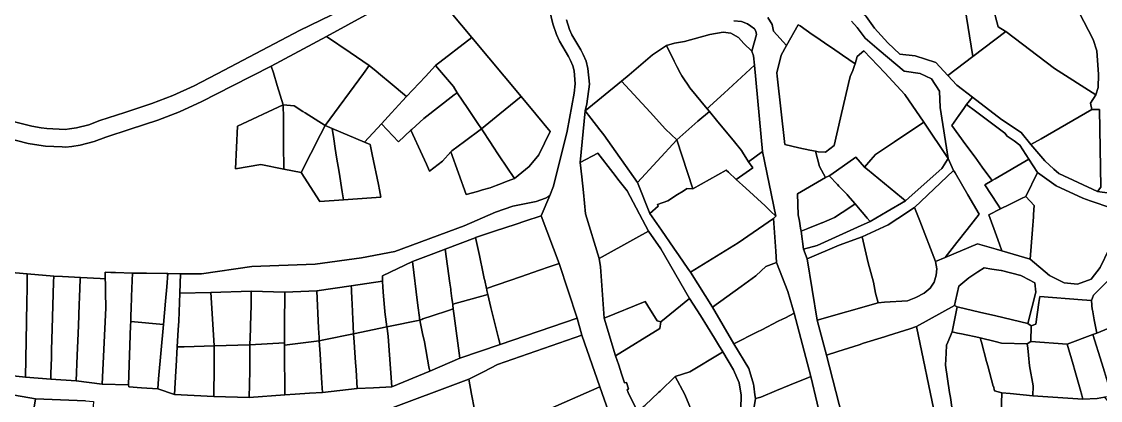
# Model space of a CAD drawing. Header units: inches. Extents: x 469561 to 471650, y 1000291 to 1003909.
# Drawn here: x 470271.3 to 470679.8, y 1002399.1 to 1002542.6 of the extents above; entities that cross this region are included whole.
import ezdxf

# ---------------------------------------------------------------- set-up
doc = ezdxf.new("R2010")
doc.units = ezdxf.units.IN
doc.header["$MEASUREMENT"] = 0
doc.layers.add('Gulele_10_08_New_Parcel', color=7, linetype='Continuous')

msp = doc.modelspace()

# ---------------------------------------------------------------- linework, layer by layer
at = {"layer": 'Gulele_10_08_New_Parcel'}
for points in [[(470690.5517, 1002476.603), (470678.7366, 1002478.284), (470679.9093, 1002479.8793), (470679.393, 1002509.289), (470676.5859, 1002509.2397), (470676.0213, 1002511.6631), (470678.0425, 1002514.8343), (470678.9913, 1002517.6806), (470679.0775, 1002522.5969), (470678.4738, 1002531.4807), (470677.0938, 1002535.7932), (470668.21, 1002552.957), (470678.3013, 1002554.1645), (470675.7138, 1002572.0183), (470683.5625, 1002572.7946)], [(470260.4716, 1002499.7918), (470273.8485, 1002496.4296), (470277.8134, 1002495.7904), (470280.3582, 1002495.4705), (470286.7447, 1002495.1394), (470287.9492, 1002495.0768), (470290.3254, 1002495.3242), (470293.5111, 1002495.8479), (470298.787, 1002497.1615), (470303.185, 1002498.8048), (470312.4804, 1002501.8351), (470322.8631, 1002505.2703), (470331.1206, 1002508.41), (470339.5915, 1002512.2892), (470351.1485, 1002518.2834), (470365.8865, 1002525.6692), (470366.6723, 1002523.1251), (470368.1439, 1002518.3602), (470370.3901, 1002511.0877), (470353.0866, 1002502.9891), (470352.3237, 1002486.8635), (470361.9702, 1002488.4474), (470370.6563, 1002486.7418), (470377.2201, 1002485.453), (470384.3112, 1002474.4941), (470393.1691, 1002475.1121), (470407.4109, 1002476.1057), (470406.8478, 1002478.8749), (470406.4302, 1002480.9283), (470404.1268, 1002492.2557), (470403.3597, 1002496.0279), (470401.1165, 1002496.972), (470407.6229, 1002503.9235), (470414.0354, 1002496.9934), (470418.7702, 1002501.4356), (470423.0988, 1002491.9056), (470424.6118, 1002488.5744), (470425.7886, 1002485.9835), (470430.7545, 1002489.7845), (470433.7984, 1002493.2974), (470439.68, 1002477.0472), (470443.9577, 1002478.277), (470445.815, 1002478.811), (470448.7297, 1002479.649), (470449.3815, 1002479.8364), (470452.0588, 1002480.8807), (470455.5556, 1002482.2448), (470457.9311, 1002483.1714), (470463.4488, 1002487.6584), (470467.2082, 1002492.1453), (470471.4527, 1002500.998), (470466.0508, 1002507.4839), (470460.458, 1002514.1991), (470441.8627, 1002536.526), (470423.5646, 1002558.4961)], [(470411.0685, 1002550.1944), (470386.7221, 1002536.9789), (470365.8865, 1002525.6692), (470351.1485, 1002518.2834), (470339.5915, 1002512.2892), (470331.1206, 1002508.41), (470322.8631, 1002505.2703), (470312.4804, 1002501.8351), (470303.185, 1002498.8048), (470298.787, 1002497.1615), (470293.5111, 1002495.8479), (470290.3254, 1002495.3242), (470287.9492, 1002495.0768), (470286.7447, 1002495.1394), (470280.3582, 1002495.4705), (470277.8134, 1002495.7904), (470273.8485, 1002496.4296), (470260.4716, 1002499.7918)], [(470470.5018, 1002550.1832), (470472.4601, 1002541.8051), (470473.8428, 1002537.6877), (470474.9766, 1002535.1726), (470478.3805, 1002529.3253), (470479.1653, 1002527.8599), (470479.9934, 1002525.8933), (470480.4969, 1002523.9043), (470480.9318, 1002518.9766), (470480.5001, 1002515.4427), (470478.7373, 1002505.898), (470477.838, 1002501.0507), (470472.7199, 1002480.2167), (470471.3926, 1002476.7537), (470470.7967, 1002476.3617), (470469.7373, 1002475.7693), (470466.2015, 1002474.4124), (470457.2713, 1002472.7222), (470450.8236, 1002470.3521), (470438.8611, 1002465.2586), (470412.6657, 1002455.465), (470400.0305, 1002453.0988), (470382.5058, 1002450.7286), (470358.5432, 1002449.8286), (470339.3948, 1002447.0213), (470331.5418, 1002447.0584), (470326.7609, 1002447.1731), (470326.0827, 1002447.1794), (470318.6776, 1002447.2486), (470313.3089, 1002447.3148), (470306.9109, 1002447.5266), (470305.1579, 1002447.5846), (470302.9665, 1002447.6571), (470303.0137, 1002445.3895), (470303.0179, 1002445.1628), (470301.0461, 1002445.2641), (470293.5955, 1002445.6468), (470286.7664, 1002445.9976), (470283.5428, 1002446.1632), (470273.4868, 1002447.044), (470263.1323, 1002447.9509)], [(470493.5261, 1002394.8969), (470490.279, 1002404.3048), (470483.4514, 1002423.826), (470481.6985, 1002430.2673), (470474.8681, 1002450.9527), (470467.995, 1002469.0582), (470471.3926, 1002476.7537), (470472.7199, 1002480.2167), (470477.838, 1002501.0507), (470478.7373, 1002505.898), (470480.5001, 1002515.4427), (470480.9318, 1002518.9766), (470480.4969, 1002523.9043), (470479.9934, 1002525.8933), (470479.1653, 1002527.8599), (470478.3805, 1002529.3253), (470474.9766, 1002535.1726), (470473.8428, 1002537.6877), (470472.4601, 1002541.8051), (470470.5018, 1002550.1832)], [(470262.4491, 1002506.1606), (470275.1924, 1002502.9566), (470278.758, 1002502.3821), (470280.9464, 1002502.108), (470287.776, 1002501.7524), (470289.4394, 1002501.9259), (470292.1638, 1002502.3741), (470296.8105, 1002503.5311), (470300.9865, 1002505.0911), (470310.4032, 1002508.1604), (470320.6322, 1002511.5448), (470328.5486, 1002514.5553), (470336.6712, 1002518.2743), (470348.0597, 1002524.1812), (470376.5147, 1002539.2228), (470392.6667, 1002547.0777)], [(470392.6667, 1002547.0777), (470376.5147, 1002539.2228), (470348.0597, 1002524.1812), (470336.6712, 1002518.2743), (470328.5486, 1002514.5553), (470320.6322, 1002511.5448), (470310.4032, 1002508.1604), (470300.9865, 1002505.0911), (470296.8105, 1002503.5311), (470292.1638, 1002502.3741), (470289.4394, 1002501.9259), (470287.776, 1002501.7524), (470280.9464, 1002502.108), (470278.758, 1002502.3821), (470275.1924, 1002502.9566), (470262.4491, 1002506.1606)], [(470553.8348, 1002544.1956), (470555.4655, 1002541.4612), (470556.0792, 1002539.0206), (470560.9072, 1002533.5008), (470558.861, 1002529.879), (470558.8579, 1002529.8662), (470557.269, 1002523.2122), (470557.411, 1002521.9396), (470560.2957, 1002496.0838), (470565.6293, 1002494.7793), (470569.7193, 1002493.8793), (470571.9307, 1002493.4594), (470573.4609, 1002487.6561), (470575.6637, 1002483.4872), (470565.1157, 1002477.296), (470565.4167, 1002469.439), (470565.8294, 1002466.9532), (470566.271, 1002464.2931), (470566.4393, 1002463.2793), (470567.4093, 1002456.3793), (470568.8193, 1002452.7829), (470572.6109, 1002429.4485), (470576.0631, 1002416.3156), (470584.4719, 1002383.8346)], [(470585.5805, 1002542.7289), (470587.7487, 1002540.3304), (470590.7728, 1002536.333), (470595.9651, 1002531.8216), (470605.4367, 1002523.8266), (470611.4849, 1002522.9129), (470615.8213, 1002520.8571), (470618.9025, 1002516.2886), (470619.1307, 1002510.0069), (470622.1392, 1002490.686), (470612.9954, 1002504.4495), (470605.7465, 1002515.0107), (470598.1191, 1002523.155), (470590.2685, 1002531.5377), (470587.7092, 1002529.4289), (470586.9693, 1002526.5793), (470582.0969, 1002529.9256), (470577.9459, 1002532.7765), (470577.0044, 1002533.4231), (470572.0224, 1002536.8447), (470570.6846, 1002537.7634), (470566.0768, 1002540.9281), (470565.3755, 1002541.4097), (470560.9072, 1002533.5008), (470556.0792, 1002539.0206), (470555.4655, 1002541.4612), (470553.8348, 1002544.1956)], [(470591.0579, 1002544.4991), (470594.2531, 1002540.0448), (470599.2743, 1002534.5626), (470603.839, 1002530.2225), (470609.6589, 1002529.6514), (470617.4189, 1002527.1387), (470621.9798, 1002522.1656), (470625.4298, 1002518.5431), (470631.3037, 1002514.0178), (470629.1214, 1002511.1851), (470628.0405, 1002509.6424), (470626.2374, 1002507.0691), (470623.5151, 1002503.1838), (470628.8437, 1002495.9513), (470632.3482, 1002491.1948), (470635.063, 1002487.51), (470638.3205, 1002483.0887), (470638.841, 1002482.3822), (470636.0132, 1002480.7296), (470640.8053, 1002473.4277), (470641.9933, 1002471.6176), (470637.582, 1002469.4119), (470640.3953, 1002461.4968), (470641.5339, 1002458.2932), (470642.4294, 1002455.7738), (470640.2713, 1002456.4135), (470633.2118, 1002458.4305), (470620.9712, 1002453.2326), (470625.4095, 1002458.8676), (470629.3542, 1002463.8761), (470633.8623, 1002469.5998), (470629.5713, 1002477.0057), (470624.7864, 1002485.2638), (470624.2188, 1002486.2435), (470622.1392, 1002490.686), (470619.1307, 1002510.0069), (470618.9025, 1002516.2886), (470615.8213, 1002520.8571), (470611.4849, 1002522.9129), (470605.4367, 1002523.8266), (470595.9651, 1002531.8216), (470590.7728, 1002536.333), (470587.7487, 1002540.3304), (470585.5805, 1002542.7289)], [(470477.596, 1002543.2643), (470478.8141, 1002539.6371), (470479.7244, 1002537.6167), (470483.0372, 1002531.9262), (470483.9836, 1002530.1584), (470485.0638, 1002527.5923), (470485.772, 1002524.7987), (470486.2937, 1002518.8821), (470485.3075, 1002511.4319), (470484.7622, 1002508.778), (470482.8793, 1002489.2793), (470483.4393, 1002483.7793), (470484.0593, 1002477.8793), (470484.8793, 1002469.7793), (470489.9816, 1002452.8883), (470490.5024, 1002449.653), (470491.9613, 1002430.2139), (470496.2324, 1002415.9428), (470497.4073, 1002412.4539), (470498.514, 1002409.1672), (470499.6457, 1002405.8065), (470500.3528, 1002405.9439), (470501.1728, 1002403.545), (470500.5631, 1002403.0821), (470501.0542, 1002402.0813), (470504.5471, 1002394.9634)], [(470540.9778, 1002542.8808), (470543.8774, 1002542.5991), (470546.1125, 1002541.8027), (470547.4967, 1002540.8489), (470548.7929, 1002539.8084), (470549.3216, 1002538.9212), (470549.6128, 1002537.764), (470547.7589, 1002531.3801), (470544.7381, 1002534.2949), (470542.7093, 1002536.5363), (470539.8121, 1002538.2674), (470536.9704, 1002538.6046), (470531.9133, 1002537.7376), (470522.2842, 1002535.0997), (470518.5187, 1002534.3691), (470515.4613, 1002533.6002), (470510.2091, 1002529.9773), (470501.3239, 1002522.4318), (470498.4492, 1002519.9905), (470484.7622, 1002508.778), (470485.3075, 1002511.4319), (470486.2937, 1002518.8821), (470485.772, 1002524.7987), (470485.0638, 1002527.5923), (470483.9836, 1002530.1584), (470483.0372, 1002531.9262), (470479.7244, 1002537.6167), (470478.8141, 1002539.6371), (470477.596, 1002543.2643)], [(470575.0068, 1002387.9422), (470570.1707, 1002408.1566), (470563.7884, 1002432.1112), (470563.1501, 1002434.3492), (470561.4175, 1002440.4242), (470557.1257, 1002451.411), (470556.8669, 1002455.6618), (470556.0016, 1002467.9917), (470556.8669, 1002468.857), (470551.9009, 1002493.3796), (470548.8196, 1002526.0589), (470548.4814, 1002529.6463), (470547.7589, 1002531.3801), (470549.6128, 1002537.764), (470549.3216, 1002538.9212), (470548.7929, 1002539.8084), (470547.4967, 1002540.8489), (470546.1125, 1002541.8027), (470543.8774, 1002542.5991), (470540.9778, 1002542.8808)], [(470684.0851, 1002471.8772), (470675.9168, 1002474.7675), (470673.176, 1002475.7373), (470662.9886, 1002480.4225), (470656.0204, 1002485.4453), (470652.7169, 1002490.4915), (470649.2244, 1002495.8263), (470647.0967, 1002497.3759), (470644.5328, 1002499.2432), (470643.5382, 1002500.3134), (470632.5072, 1002508.6319), (470629.1214, 1002511.1851), (470631.3037, 1002514.0178), (470642.3349, 1002505.5193), (470649.8386, 1002500.603), (470653.4722, 1002496.0125), (470658.7828, 1002489.8168), (470662.2016, 1002486.7236), (470664.0125, 1002485.0852), (470664.0934, 1002485.012), (470678.7366, 1002478.284), (470690.5517, 1002476.603)], [(470543.5893, 1002395.8793), (470543.8093, 1002401.0793), (470543.0765, 1002405.7198), (470540.8809, 1002410.7284), (470536.8965, 1002417.5404), (470535.2387, 1002420.2157), (470533.6896, 1002422.7369), (470531.0139, 1002426.9905), (470528.3501, 1002431.2253), (470524.2717, 1002437.7089), (470513.3049, 1002456.548), (470508.7203, 1002463.2654), (470500.5593, 1002478.4793), (470497.5893, 1002482.2793), (470495.2193, 1002485.3793), (470489.5293, 1002492.7793), (470482.8793, 1002489.2793), (470484.7622, 1002508.778), (470486.8566, 1002506.0553), (470490.3223, 1002501.5499), (470490.3254, 1002501.5458), (470491.7217, 1002499.7306), (470504.4808, 1002481.6359), (470509.2254, 1002469.879), (470513.5655, 1002463.6209), (470518.3252, 1002456.758), (470520.3454, 1002453.845), (470523.6435, 1002449.0895), (470524.6361, 1002447.6582), (470532.8613, 1002434.4403), (470541.0057, 1002420.5566), (470546.6477, 1002411.2046), (470548.4368, 1002405.2411), (470548.5289, 1002404.5541), (470548.9822, 1002401.1751), (470549.1656, 1002399.8076), (470547.042, 1002386.7903)], [(470682.5021, 1002444.3014), (470677.2086, 1002438.9643), (470676.4257, 1002436.9872), (470672.8252, 1002437.2616), (470656.8288, 1002438.4805), (470656.5053, 1002436.2132), (470655.3314, 1002427.9851), (470653.5473, 1002427.3078), (470652.2885, 1002428.2579), (470655.2784, 1002440.097), (470654.9631, 1002443.6707), (470650.2036, 1002446.1456), (470649.7075, 1002446.4036), (470642.288, 1002448.3441), (470642.2037, 1002448.3565), (470638.6524, 1002448.8771), (470635.7183, 1002449.3073), (470633.4211, 1002447.7919), (470630.0231, 1002445.5559), (470626.1795, 1002442.3991), (470624.8867, 1002436.7737), (470624.5064, 1002435.1187), (470610.2063, 1002427.0805), (470607.6928, 1002426.288), (470599.5337, 1002423.7156), (470597.9798, 1002423.2256), (470590.0884, 1002420.7376), (470588.4601, 1002420.2242), (470580.4086, 1002417.6857), (470576.0631, 1002416.3156), (470572.6109, 1002429.4485), (470595.6225, 1002436.1002), (470598.0875, 1002436.2689), (470606.7262, 1002436.8603), (470609.9086, 1002438.0353), (470613.091, 1002439.7979), (470615.2942, 1002441.6583), (470616.8609, 1002443.9595), (470617.5953, 1002446.5054), (470617.8401, 1002448.9534), (470617.3505, 1002451.6951), (470620.9712, 1002453.2326), (470633.2118, 1002458.4305), (470640.2713, 1002456.4135), (470642.4294, 1002455.7738), (470653.2156, 1002452.5767), (470660.5445, 1002446.4299), (470666.0441, 1002443.6392), (470671.0866, 1002443.1909), (470676.2412, 1002444.9838), (470679.7149, 1002449.4661), (470683.0772, 1002456.544)], [(470504.5471, 1002394.9634), (470501.0542, 1002402.0813), (470500.5631, 1002403.0821), (470501.1728, 1002403.545), (470500.3528, 1002405.9439), (470499.6457, 1002405.8065), (470498.514, 1002409.1672), (470497.4073, 1002412.4539), (470496.2324, 1002415.9428), (470513.042, 1002426.3202), (470513.3049, 1002428.8593), (470524.2717, 1002437.7089), (470528.3501, 1002431.2253), (470531.0139, 1002426.9905), (470533.6896, 1002422.7369), (470535.2387, 1002420.2157), (470536.8965, 1002417.5404), (470536.1061, 1002417.0498), (470524.3462, 1002409.9077), (470518.7502, 1002408.1215), (470513.0788, 1002402.6424), (470512.5523, 1002402.2126), (470512.4816, 1002402.1549), (470507.4618, 1002397.3348)], [(470617.3238, 1002392.5113), (470610.2063, 1002427.0805), (470624.5064, 1002435.1187), (470625.532, 1002434.5261), (470624.411, 1002428.9213), (470623.64, 1002425.0661), (470622.0345, 1002421.2128), (470621.5378, 1002420.0208), (470621.3723, 1002417.0408), (470621.1174, 1002412.4528), (470622.7036, 1002402.0703), (470622.9956, 1002400.1586), (470623.5531, 1002396.5096)], [(470262.0761, 1002409.0759), (470272.8402, 1002407.8661), (470282.3823, 1002407.2213), (470292.0533, 1002406.5766), (470301.8393, 1002405.2793), (470311.8513, 1002405.0399), (470311.9104, 1002404.2086), (470316.7416, 1002403.8883), (470322.8715, 1002403.4819), (470329.279, 1002401.4158), (470344.1072, 1002400.5541), (470357.4792, 1002400.1897), (470371.0201, 1002401.2108), (470374.9113, 1002401.4568), (470380.3833, 1002401.8027), (470385.2719, 1002402.1118), (470398.4379, 1002403.6333), (470404.6002, 1002403.924), (470411.5116, 1002404.2501), (470425.9012, 1002410.1446), (470437.2856, 1002415.0566), (470452.4842, 1002420.3155), (470481.6985, 1002430.2673), (470483.4514, 1002423.826), (470451.5538, 1002412.6697), (470446.1597, 1002409.98), (470440.6144, 1002407.215), (470408.0401, 1002394.879)], [(470623.5531, 1002396.5096), (470622.9956, 1002400.1586), (470622.7036, 1002402.0703), (470621.1174, 1002412.4528), (470621.3723, 1002417.0408), (470621.5378, 1002420.0208), (470622.0345, 1002421.2128), (470623.64, 1002425.0661), (470625.6815, 1002424.6416), (470627.2441, 1002424.3167), (470628.9365, 1002423.9649), (470632.6149, 1002423.2001), (470634.2562, 1002422.8588), (470634.598, 1002421.6035), (470634.7283, 1002421.1246), (470636.7096, 1002413.8472), (470637.1677, 1002412.1646), (470639.2401, 1002404.5527), (470639.2632, 1002404.4678), (470639.722, 1002402.7826), (470642.4549, 1002402.0468), (470642.2193, 1002394.0793)], [(470295.5114, 1002398.8988), (470276.6103, 1002399.7553), (470256.9067, 1002403.1139)]]:
    msp.add_lwpolyline(points, dxfattribs=at)
for points in [[(470561.8335, 1002556.9621), (470563.0075, 1002557.0231), (470571.8664, 1002557.0765), (470577.9822, 1002557.328), (470591.4704, 1002560.2627), (470606.5409, 1002562.3583), (470608.0934, 1002545.4532), (470609.708, 1002545.6857), (470618.8747, 1002547.0057), (470628.4485, 1002548.127), (470631.4724, 1002529.3874), (470621.9798, 1002522.1656), (470617.4189, 1002527.1387), (470609.6589, 1002529.6514), (470603.839, 1002530.2225), (470599.2743, 1002534.5626), (470594.2531, 1002540.0448), (470591.0579, 1002544.4991), (470586.6073, 1002548.4965), (470580.3309, 1002550.6666), (470569.0333, 1002553.8645)], [(470386.7221, 1002536.9789), (470411.0685, 1002550.1944), (470423.5646, 1002558.4961), (470441.8627, 1002536.526), (470428.0284, 1002525.9539), (470424.2111, 1002521.8327), (470417.1262, 1002514.1836), (470410.8856, 1002519.3876), (470407.2406, 1002522.4272), (470405.5304, 1002523.8533), (470402.9978, 1002525.9653), (470395.7062, 1002530.8995)], [(470638.9711, 1002548.9895), (470642.2695, 1002549.3125), (470645.2324, 1002549.6026), (470648.8208, 1002549.9539), (470658.5499, 1002551.6632), (470668.21, 1002552.957), (470677.0938, 1002535.7932), (470678.4738, 1002531.4807), (470679.0775, 1002522.5969), (470678.9913, 1002517.6806), (470678.0425, 1002514.8343), (470662.3449, 1002524.8394), (470643.9736, 1002538.8982), (470643.7863, 1002538.9488), (470641.019, 1002540.6496), (470640.1072, 1002544.3627)], [(470628.4485, 1002548.127), (470630.8721, 1002548.3257), (470635.0637, 1002548.6692), (470638.9711, 1002548.9895), (470640.1072, 1002544.3627), (470641.019, 1002540.6496), (470643.7863, 1002538.9488), (470643.9736, 1002538.8982), (470631.4724, 1002529.3874)], [(470557.269, 1002523.2122), (470558.8579, 1002529.8662), (470558.861, 1002529.879), (470560.9072, 1002533.5008), (470565.3755, 1002541.4097), (470566.0768, 1002540.9281), (470570.6846, 1002537.7634), (470572.0224, 1002536.8447), (470577.0044, 1002533.4231), (470577.9459, 1002532.7765), (470582.0969, 1002529.9256), (470586.9693, 1002526.5793), (470586.7447, 1002526.0094), (470586.0022, 1002524.1255), (470585.1026, 1002521.8429), (470584.4697, 1002519.1366), (470581.442, 1002506.191), (470578.9703, 1002495.6225), (470575.6501, 1002493.1279), (470572.8793, 1002493.2793), (470571.9307, 1002493.4594), (470569.7193, 1002493.8793), (470565.6293, 1002494.7793), (470560.2957, 1002496.0838), (470557.411, 1002521.9396)], [(470365.8865, 1002525.6692), (470386.7221, 1002536.9789), (470395.7062, 1002530.8995), (470402.9978, 1002525.9653), (470400.734, 1002522.8889), (470386.2631, 1002503.2233), (470378.7064, 1002508.0118), (470377.8409, 1002508.5602), (470374.5326, 1002510.6566), (470370.3901, 1002511.0877), (470368.1439, 1002518.3602), (470366.6723, 1002523.1251)], [(470428.0284, 1002525.9539), (470441.8627, 1002536.526), (470460.458, 1002514.1991), (470456.4992, 1002510.9749), (470452.4149, 1002507.6485), (470446.8782, 1002503.1393), (470445.4403, 1002501.9682), (470444.0855, 1002503.9867), (470440.2578, 1002509.6898), (470436.2497, 1002515.6615), (470434.8534, 1002517.9862)], [(470515.4613, 1002533.6002), (470518.5187, 1002534.3691), (470522.2842, 1002535.0997), (470531.9133, 1002537.7376), (470536.9704, 1002538.6046), (470539.8121, 1002538.2674), (470542.7093, 1002536.5363), (470544.7381, 1002534.2949), (470547.7589, 1002531.3801), (470548.4814, 1002529.6463), (470548.8196, 1002526.0589), (470537.3414, 1002515.5294), (470531.8822, 1002510.5214), (470530.8938, 1002509.6147), (470524.3548, 1002517.5228), (470523.7607, 1002518.5611), (470522.0533, 1002520.9753), (470521.3663, 1002522.0425), (470520.8194, 1002522.8922), (470520.8107, 1002522.9096), (470519.4647, 1002525.5995), (470518.4654, 1002527.5966)], [(470621.9798, 1002522.1656), (470631.4724, 1002529.3874), (470643.9736, 1002538.8982), (470662.3449, 1002524.8394), (470678.0425, 1002514.8343), (470676.0213, 1002511.6631), (470676.5859, 1002509.2397), (470657.377, 1002498.2471), (470653.4722, 1002496.0125), (470649.8386, 1002500.603), (470642.3349, 1002505.5193), (470631.3037, 1002514.0178), (470625.4298, 1002518.5431)], [(470498.4492, 1002519.9905), (470501.3239, 1002522.4318), (470510.2091, 1002529.9773), (470515.4613, 1002533.6002), (470518.4654, 1002527.5966), (470519.4647, 1002525.5995), (470520.8107, 1002522.9096), (470520.8194, 1002522.8922), (470521.3663, 1002522.0425), (470522.0533, 1002520.9753), (470523.7607, 1002518.5611), (470524.3548, 1002517.5228), (470530.8938, 1002509.6147), (470531.7775, 1002508.546), (470527.4126, 1002504.9368), (470519.3656, 1002497.7982), (470515.0893, 1002501.8793), (470509.2793, 1002508.2793)], [(470571.9307, 1002493.4594), (470572.8793, 1002493.2793), (470575.6501, 1002493.1279), (470578.9703, 1002495.6225), (470581.442, 1002506.191), (470584.4697, 1002519.1366), (470585.1026, 1002521.8429), (470586.0022, 1002524.1255), (470586.7447, 1002526.0094), (470586.9693, 1002526.5793), (470587.7092, 1002529.4289), (470590.2685, 1002531.5377), (470598.1191, 1002523.155), (470605.7465, 1002515.0107), (470612.9954, 1002504.4495), (470601.7965, 1002497.0426), (470597.7008, 1002494.3338), (470594.6137, 1002492.292), (470592.88, 1002490.2678), (470590.4514, 1002487.4323), (470587.202, 1002491.2067), (470577.6768, 1002484.4922), (470577.1466, 1002484.1649), (470575.6637, 1002483.4872), (470573.4609, 1002487.6561)], [(470407.6229, 1002503.9235), (470401.1165, 1002496.972), (470388.8834, 1002502.1205), (470386.2631, 1002503.2233), (470400.734, 1002522.8889), (470402.9978, 1002525.9653), (470405.5304, 1002523.8533), (470407.2406, 1002522.4272), (470410.8856, 1002519.3876), (470417.1262, 1002514.1836), (470415.5899, 1002512.5249), (470411.4484, 1002508.0536)], [(470407.6229, 1002503.9235), (470411.4484, 1002508.0536), (470415.5899, 1002512.5249), (470417.1262, 1002514.1836), (470424.2111, 1002521.8327), (470428.0284, 1002525.9539), (470434.8534, 1002517.9862), (470436.2497, 1002515.6615), (470435.1402, 1002514.8107), (470423.571, 1002505.9398), (470419.1369, 1002501.7797), (470418.7702, 1002501.4356), (470414.0354, 1002496.9934)], [(470530.8938, 1002509.6147), (470531.8822, 1002510.5214), (470537.3414, 1002515.5294), (470548.8196, 1002526.0589), (470551.9009, 1002493.3796), (470546.5549, 1002489.5266), (470544.3345, 1002493.1957), (470543.964, 1002493.808), (470541.2295, 1002497.115), (470534.4842, 1002505.2726), (470531.7775, 1002508.546)], [(470484.7622, 1002508.778), (470498.4492, 1002519.9905), (470509.2793, 1002508.2793), (470515.0893, 1002501.8793), (470519.3656, 1002497.7982), (470504.4808, 1002481.6359), (470491.7217, 1002499.7306), (470490.3254, 1002501.5458), (470490.3223, 1002501.5499), (470486.8566, 1002506.0553)], [(470418.7702, 1002501.4356), (470419.1369, 1002501.7797), (470423.571, 1002505.9398), (470435.1402, 1002514.8107), (470436.2497, 1002515.6615), (470440.2578, 1002509.6898), (470444.0855, 1002503.9867), (470445.4403, 1002501.9682), (470439.0093, 1002497.1784), (470434.2827, 1002493.6581), (470433.7984, 1002493.2974), (470430.7545, 1002489.7845), (470425.7886, 1002485.9835), (470424.6118, 1002488.5744), (470423.0988, 1002491.9056)], [(470445.4403, 1002501.9682), (470446.8782, 1002503.1393), (470452.4149, 1002507.6485), (470456.4992, 1002510.9749), (470460.458, 1002514.1991), (470466.0508, 1002507.4839), (470471.4527, 1002500.998), (470467.2082, 1002492.1453), (470463.4488, 1002487.6584), (470457.9311, 1002483.1714), (470452.1938, 1002491.8052), (470449.5032, 1002495.8542), (470449.0874, 1002496.4799)], [(470623.5151, 1002503.1838), (470626.2374, 1002507.0691), (470628.0405, 1002509.6424), (470629.1214, 1002511.1851), (470632.5072, 1002508.6319), (470643.5382, 1002500.3134), (470644.5328, 1002499.2432), (470647.0967, 1002497.3759), (470649.2244, 1002495.8263), (470652.7169, 1002490.4915), (470639.9957, 1002483.057), (470638.841, 1002482.3822), (470638.3205, 1002483.0887), (470635.063, 1002487.51), (470632.3482, 1002491.1948), (470628.8437, 1002495.9513)], [(470352.3237, 1002486.8635), (470353.0866, 1002502.9891), (470370.3901, 1002511.0877), (470370.4459, 1002505.9805), (470370.5551, 1002495.999), (470370.6563, 1002486.7418), (470361.9702, 1002488.4474)], [(470370.3901, 1002511.0877), (470374.5326, 1002510.6566), (470377.8409, 1002508.5602), (470378.7064, 1002508.0118), (470386.2631, 1002503.2233), (470384.5538, 1002499.8644), (470377.2201, 1002485.453), (470370.6563, 1002486.7418), (470370.5551, 1002495.999), (470370.4459, 1002505.9805)], [(470519.3656, 1002497.7982), (470527.4126, 1002504.9368), (470531.7775, 1002508.546), (470534.4842, 1002505.2726), (470541.2295, 1002497.115), (470543.964, 1002493.808), (470544.3345, 1002493.1957), (470546.5549, 1002489.5266), (470548.1952, 1002487.2506), (470541.8855, 1002482.83), (470538.9458, 1002485.5065), (470538.0476, 1002486.3243), (470525.4935, 1002479.3123)], [(470679.9093, 1002479.8793), (470678.7366, 1002478.284), (470664.0934, 1002485.012), (470664.0125, 1002485.0852), (470662.2016, 1002486.7236), (470658.7828, 1002489.8168), (470653.4722, 1002496.0125), (470657.377, 1002498.2471), (470676.5859, 1002509.2397), (470679.393, 1002509.289)], [(470377.2201, 1002485.453), (470384.5538, 1002499.8644), (470386.2631, 1002503.2233), (470388.8834, 1002502.1205), (470389.5009, 1002498.2292), (470390.0945, 1002494.4883), (470390.6007, 1002491.2983), (470391.5147, 1002485.5383), (470392.6989, 1002478.0752), (470393.1691, 1002475.1121), (470384.3112, 1002474.4941)], [(470590.4514, 1002487.4323), (470592.88, 1002490.2678), (470594.6137, 1002492.292), (470597.7008, 1002494.3338), (470601.7965, 1002497.0426), (470612.9954, 1002504.4495), (470622.1392, 1002490.686), (470621.9373, 1002490.3761), (470619.9467, 1002487.3214), (470619.7012, 1002486.9446), (470608.5311, 1002476.9944), (470606.0279, 1002474.7646), (470604.4851, 1002476.0193), (470591.5456, 1002486.5424)], [(470407.4109, 1002476.1057), (470393.1691, 1002475.1121), (470392.6989, 1002478.0752), (470391.5147, 1002485.5383), (470390.6007, 1002491.2983), (470390.0945, 1002494.4883), (470389.5009, 1002498.2292), (470388.8834, 1002502.1205), (470401.1165, 1002496.972), (470403.3597, 1002496.0279), (470404.1268, 1002492.2557), (470406.4302, 1002480.9283), (470406.8478, 1002478.8749)], [(470433.7984, 1002493.2974), (470434.2827, 1002493.6581), (470439.0093, 1002497.1784), (470445.4403, 1002501.9682), (470449.0874, 1002496.4799), (470449.5032, 1002495.8542), (470452.1938, 1002491.8052), (470457.9311, 1002483.1714), (470455.5556, 1002482.2448), (470452.0588, 1002480.8807), (470449.3815, 1002479.8364), (470448.7297, 1002479.649), (470445.815, 1002478.811), (470443.9577, 1002478.277), (470439.68, 1002477.0472)], [(470504.4808, 1002481.6359), (470519.3656, 1002497.7982), (470525.4935, 1002479.3123), (470523.2268, 1002479.3401), (470523.098, 1002479.2583), (470521.7709, 1002478.4156), (470519.7179, 1002477.1119), (470516.0111, 1002474.758), (470512.1485, 1002473.2988), (470512.3682, 1002472.7172), (470509.2254, 1002469.879)], [(470482.8793, 1002489.2793), (470489.5293, 1002492.7793), (470495.2193, 1002485.3793), (470497.5893, 1002482.2793), (470500.5593, 1002478.4793), (470508.7203, 1002463.2654), (470503.8793, 1002460.5793), (470489.9816, 1002452.8883), (470484.8793, 1002469.7793), (470484.0593, 1002477.8793), (470483.4393, 1002483.7793)], [(470541.8855, 1002482.83), (470548.1952, 1002487.2506), (470546.5549, 1002489.5266), (470551.9009, 1002493.3796), (470556.8669, 1002468.857), (470555.0442, 1002470.6595), (470552.9199, 1002472.7838), (470545.5975, 1002479.4504)], [(470577.1466, 1002484.1649), (470577.6768, 1002484.4922), (470587.202, 1002491.2067), (470590.4514, 1002487.4323), (470591.5456, 1002486.5424), (470604.4851, 1002476.0193), (470606.0279, 1002474.7646), (470599.0764, 1002470.677), (470592.5699, 1002466.851), (470591.4393, 1002468.1948), (470590.3302, 1002469.5131), (470588.7821, 1002471.3531), (470586.92, 1002473.5664), (470584.1928, 1002476.6885), (470583.8606, 1002477.0688), (470581.8127, 1002479.2333), (470580.7822, 1002480.3224), (470580.2874, 1002480.8454)], [(470567.4093, 1002456.3793), (470572.5271, 1002457.8368), (470587.7766, 1002464.6952), (470592.5699, 1002466.851), (470599.0764, 1002470.677), (470606.0279, 1002474.7646), (470608.5311, 1002476.9944), (470619.7012, 1002486.9446), (470619.9467, 1002487.3214), (470621.9373, 1002490.3761), (470622.1392, 1002490.686), (470624.2188, 1002486.2435), (470609.419, 1002472.2093), (470603.1409, 1002468.0651), (470599.4802, 1002465.6487), (470589.5505, 1002461.0832), (470580.868, 1002457.9098), (470568.8193, 1002452.7829)], [(470636.0132, 1002480.7296), (470638.841, 1002482.3822), (470639.9957, 1002483.057), (470652.7169, 1002490.4915), (470656.0204, 1002485.4453), (470651.4985, 1002476.3818), (470649.9081, 1002475.575), (470645.4092, 1002473.3255), (470641.9933, 1002471.6176), (470640.8053, 1002473.4277)], [(470509.2254, 1002469.879), (470512.3682, 1002472.7172), (470512.1485, 1002473.2988), (470516.0111, 1002474.758), (470519.7179, 1002477.1119), (470521.7709, 1002478.4156), (470523.098, 1002479.2583), (470523.2268, 1002479.3401), (470525.4935, 1002479.3123), (470538.0476, 1002486.3243), (470538.9458, 1002485.5065), (470541.8855, 1002482.83), (470545.5975, 1002479.4504), (470552.9199, 1002472.7838), (470555.0442, 1002470.6595), (470556.8669, 1002468.857), (470556.0016, 1002467.9917), (470542.5818, 1002458.8253), (470524.6361, 1002447.6582), (470523.6435, 1002449.0895), (470520.3454, 1002453.845), (470518.3252, 1002456.758), (470513.5655, 1002463.6209)], [(470565.1157, 1002477.296), (470575.6637, 1002483.4872), (470577.1466, 1002484.1649), (470580.2874, 1002480.8454), (470580.7822, 1002480.3224), (470581.8127, 1002479.2333), (470583.8606, 1002477.0688), (470584.1928, 1002476.6885), (470586.92, 1002473.5664), (470584.8952, 1002472.2166), (470579.1036, 1002468.3555), (470578.0332, 1002467.9163), (470574.4264, 1002466.4364), (470574.3645, 1002466.411), (470568.9532, 1002464.2727), (470566.4393, 1002463.2793), (470566.271, 1002464.2931), (470565.8294, 1002466.9532), (470565.4167, 1002469.439)], [(470609.419, 1002472.2093), (470624.2188, 1002486.2435), (470624.7864, 1002485.2638), (470629.5713, 1002477.0057), (470633.8623, 1002469.5998), (470629.3542, 1002463.8761), (470625.4095, 1002458.8676), (470620.9712, 1002453.2326), (470617.3505, 1002451.6951), (470611.3625, 1002467.1826)], [(470651.4985, 1002476.3818), (470656.0204, 1002485.4453), (470662.9886, 1002480.4225), (470673.176, 1002475.7373), (470675.9168, 1002474.7675), (470684.0851, 1002471.8772), (470685.0395, 1002467.3822), (470685.1195, 1002467.0053), (470684.571, 1002464.1958), (470683.0772, 1002456.544), (470679.7149, 1002449.4661), (470676.2412, 1002444.9838), (470671.0866, 1002443.1909), (470666.0441, 1002443.6392), (470660.5445, 1002446.4299), (470653.2156, 1002452.5767), (470654.0773, 1002463.8907), (470654.4437, 1002468.7003), (470654.5074, 1002469.5366), (470654.7681, 1002472.96)], [(470331.251, 1002439.6947), (470331.5418, 1002447.0584), (470339.3948, 1002447.0213), (470358.5432, 1002449.8286), (470382.5058, 1002450.7286), (470400.0305, 1002453.0988), (470412.6657, 1002455.465), (470438.8611, 1002465.2586), (470450.8236, 1002470.3521), (470457.2713, 1002472.7222), (470466.2015, 1002474.4124), (470469.7373, 1002475.7693), (470470.7967, 1002476.3617), (470471.3926, 1002476.7537), (470467.995, 1002469.0582), (470461.8808, 1002467.0138), (470458.5769, 1002465.9092), (470450.438, 1002463.1878), (470443.1929, 1002460.7653), (470443.0992, 1002460.734), (470431.7228, 1002456.4109), (470427.4379, 1002454.7826), (470419.3361, 1002451.7039), (470407.9928, 1002446.2783), (470407.9287, 1002444.298), (470396.1397, 1002442.5643), (470383.1199, 1002440.6703), (470383.0971, 1002440.667), (470371.0014, 1002440.1372), (470358.2878, 1002440.4839), (470343.0075, 1002440.0259)], [(470637.582, 1002469.4119), (470641.9933, 1002471.6176), (470645.4092, 1002473.3255), (470649.9081, 1002475.575), (470651.4985, 1002476.3818), (470654.7681, 1002472.96), (470654.5074, 1002469.5366), (470654.4437, 1002468.7003), (470654.0773, 1002463.8907), (470653.2156, 1002452.5767), (470642.4294, 1002455.7738), (470641.5339, 1002458.2932), (470640.3953, 1002461.4968)], [(470566.4393, 1002463.2793), (470568.9532, 1002464.2727), (470574.3645, 1002466.411), (470574.4264, 1002466.4364), (470578.0332, 1002467.9163), (470579.1036, 1002468.3555), (470584.8952, 1002472.2166), (470586.92, 1002473.5664), (470588.7821, 1002471.3531), (470590.3302, 1002469.5131), (470591.4393, 1002468.1948), (470592.5699, 1002466.851), (470587.7766, 1002464.6952), (470572.5271, 1002457.8368), (470567.4093, 1002456.3793)], [(470589.5505, 1002461.0832), (470599.4802, 1002465.6487), (470603.1409, 1002468.0651), (470609.419, 1002472.2093), (470611.3625, 1002467.1826), (470617.3505, 1002451.6951), (470617.8401, 1002448.9534), (470617.5953, 1002446.5054), (470616.8609, 1002443.9595), (470615.2942, 1002441.6583), (470613.091, 1002439.7979), (470609.9086, 1002438.0353), (470606.7262, 1002436.8603), (470598.0875, 1002436.2689), (470595.6225, 1002436.1002), (470594.644, 1002439.77), (470593.8182, 1002443.8557), (470591.9093, 1002451.1793)], [(470443.1929, 1002460.7653), (470450.438, 1002463.1878), (470458.5769, 1002465.9092), (470461.8808, 1002467.0138), (470467.995, 1002469.0582), (470474.8681, 1002450.9527), (470471.1123, 1002449.6602), (470467.4452, 1002448.3983), (470460.2254, 1002445.9138), (470447.3302, 1002441.4763), (470446.6795, 1002444.5101), (470446.5011, 1002445.3416), (470446.2395, 1002446.5613), (470446.1131, 1002447.1506), (470444.654, 1002453.9534)], [(470524.6361, 1002447.6582), (470542.5818, 1002458.8253), (470556.0016, 1002467.9917), (470556.8669, 1002455.6618), (470557.1257, 1002451.411), (470553.0726, 1002449.8278), (470551.3802, 1002448.2295), (470549.3543, 1002446.3163), (470543.8214, 1002442.2268), (470532.8613, 1002434.4403)], [(470489.9816, 1002452.8883), (470503.8793, 1002460.5793), (470508.7203, 1002463.2654), (470513.3049, 1002456.548), (470524.2717, 1002437.7089), (470513.3049, 1002428.8593), (470512.0141, 1002429.2695), (470508.4229, 1002434.9426), (470507.4223, 1002436.5232), (470491.9613, 1002430.2139), (470490.5024, 1002449.653)], [(470431.7228, 1002456.4109), (470443.0992, 1002460.734), (470443.1929, 1002460.7653), (470444.654, 1002453.9534), (470446.1131, 1002447.1506), (470446.2395, 1002446.5613), (470446.5011, 1002445.3416), (470446.6795, 1002444.5101), (470447.3302, 1002441.4763), (470447.4245, 1002441.0364), (470447.4883, 1002440.7391), (470447.8033, 1002439.2703), (470434.5695, 1002435.6296), (470434.2915, 1002437.6593), (470433.8768, 1002440.6864), (470433.8065, 1002441.1999), (470433.4823, 1002443.5665)], [(470568.8193, 1002452.7829), (470580.868, 1002457.9098), (470589.5505, 1002461.0832), (470591.9093, 1002451.1793), (470593.8182, 1002443.8557), (470594.644, 1002439.77), (470595.6225, 1002436.1002), (470572.6109, 1002429.4485)], [(470419.3361, 1002451.7039), (470427.4379, 1002454.7826), (470431.7228, 1002456.4109), (470433.4823, 1002443.5665), (470433.8065, 1002441.1999), (470433.8768, 1002440.6864), (470434.2915, 1002437.6593), (470434.5695, 1002435.6296), (470434.6272, 1002435.1681), (470434.8007, 1002433.7803), (470433.0317, 1002433.1645), (470426.8446, 1002431.1256), (470423.2898, 1002429.9541), (470422.8307, 1002429.8062), (470422.0888, 1002429.5671), (470421.2841, 1002436.0382)], [(470407.9287, 1002444.298), (470407.9928, 1002446.2783), (470419.3361, 1002451.7039), (470421.2841, 1002436.0382), (470422.0888, 1002429.5671), (470410.2778, 1002427.1176), (470409.6567, 1002426.9888), (470408.9128, 1002432.7272), (470408.9111, 1002432.7401), (470408.8928, 1002432.9555), (470408.4153, 1002438.5736), (470408.1252, 1002441.9857)], [(470447.3302, 1002441.4763), (470460.2254, 1002445.9138), (470467.4452, 1002448.3983), (470471.1123, 1002449.6602), (470474.8681, 1002450.9527), (470481.6985, 1002430.2673), (470452.4842, 1002420.3155), (470451.8984, 1002422.6875), (470449.0375, 1002434.2724), (470447.8033, 1002439.2703), (470447.4883, 1002440.7391), (470447.4245, 1002441.0364)], [(470532.8613, 1002434.4403), (470543.8214, 1002442.2268), (470549.3543, 1002446.3163), (470551.3802, 1002448.2295), (470553.0726, 1002449.8278), (470557.1257, 1002451.411), (470561.4175, 1002440.4242), (470563.1501, 1002434.3492), (470563.7884, 1002432.1112), (470560.5063, 1002430.4466), (470559.3739, 1002429.8723), (470557.7905, 1002429.0693), (470551.5377, 1002425.8981), (470549.9601, 1002425.0979), (470541.0057, 1002420.5566)], [(470262.0761, 1002409.0759), (470262.1365, 1002411.2976), (470262.1366, 1002411.3014), (470262.225, 1002414.555), (470262.241, 1002415.1458), (470262.543, 1002426.2619), (470262.8045, 1002435.8855), (470263.1323, 1002447.9509), (470273.4868, 1002447.044), (470273.4251, 1002443.3067), (470273.3907, 1002441.224), (470273.3152, 1002436.647), (470273.1852, 1002428.7687), (470272.8402, 1002407.8661)], [(470272.8402, 1002407.8661), (470273.1852, 1002428.7687), (470273.3152, 1002436.647), (470273.3907, 1002441.224), (470273.4251, 1002443.3067), (470273.4868, 1002447.044), (470283.5428, 1002446.1632), (470283.4741, 1002443.8576), (470282.9481, 1002426.2073), (470282.7113, 1002418.2628), (470282.6202, 1002415.2033), (470282.4434, 1002409.2728), (470282.3823, 1002407.2213)], [(470282.3823, 1002407.2213), (470282.4434, 1002409.2728), (470282.6202, 1002415.2033), (470282.7113, 1002418.2628), (470282.9481, 1002426.2073), (470283.4741, 1002443.8576), (470283.5428, 1002446.1632), (470286.7664, 1002445.9976), (470293.5955, 1002445.6468), (470293.5711, 1002445.0291), (470293.3011, 1002438.1885), (470293.1936, 1002435.4652), (470292.8804, 1002427.531), (470292.7649, 1002424.6035), (470292.4306, 1002416.1347), (470292.0533, 1002406.5766)], [(470312.6247, 1002427.4723), (470311.8513, 1002405.0399), (470301.8393, 1002405.2793), (470303.2193, 1002434.1793), (470303.1097, 1002440.1563), (470303.0566, 1002443.048), (470303.0525, 1002443.2726), (470303.0179, 1002445.1628), (470303.0137, 1002445.3895), (470302.9665, 1002447.6571), (470305.1579, 1002447.5846), (470306.9109, 1002447.5266), (470313.3089, 1002447.3148), (470313.2122, 1002444.5107), (470313.005, 1002438.5021), (470312.9551, 1002437.0549), (470312.887, 1002435.0796), (470312.7148, 1002430.0842), (470312.7037, 1002429.7616), (470312.6769, 1002428.9835)], [(470312.6769, 1002428.9835), (470312.7037, 1002429.7616), (470312.7148, 1002430.0842), (470312.887, 1002435.0796), (470312.9551, 1002437.0549), (470313.005, 1002438.5021), (470313.2122, 1002444.5107), (470313.3089, 1002447.3148), (470318.6776, 1002447.2486), (470326.0827, 1002447.1794), (470326.7609, 1002447.1731), (470326.3144, 1002442.1576), (470325.826, 1002436.6706), (470325.0438, 1002427.884)], [(470322.8715, 1002403.4819), (470323.2078, 1002407.2596), (470325.0438, 1002427.884), (470325.826, 1002436.6706), (470326.3144, 1002442.1576), (470326.7609, 1002447.1731), (470331.5418, 1002447.0584), (470331.251, 1002439.6947), (470330.8339, 1002429.1329), (470330.6482, 1002425.8226), (470330.2861, 1002419.3677), (470329.8762, 1002412.0615), (470329.7705, 1002410.1779), (470329.279, 1002401.4158)], [(470624.5064, 1002435.1187), (470624.8867, 1002436.7737), (470626.1795, 1002442.3991), (470630.0231, 1002445.5559), (470633.4211, 1002447.7919), (470635.7183, 1002449.3073), (470638.6524, 1002448.8771), (470642.2037, 1002448.3565), (470642.288, 1002448.3441), (470649.7075, 1002446.4036), (470650.2036, 1002446.1456), (470654.9631, 1002443.6707), (470655.2784, 1002440.097), (470652.2885, 1002428.2579), (470640.1886, 1002431.0925), (470634.0618, 1002432.5278), (470626.0276, 1002434.41), (470625.532, 1002434.5261)], [(470303.2193, 1002434.1793), (470301.8393, 1002405.2793), (470292.0533, 1002406.5766), (470292.4306, 1002416.1347), (470292.7649, 1002424.6035), (470292.8804, 1002427.531), (470293.1936, 1002435.4652), (470293.3011, 1002438.1885), (470293.5711, 1002445.0291), (470293.5955, 1002445.6468), (470301.0461, 1002445.2641), (470303.0179, 1002445.1628), (470303.0525, 1002443.2726), (470303.0566, 1002443.048), (470303.1097, 1002440.1563)], [(470383.1199, 1002440.6703), (470396.1397, 1002442.5643), (470396.2043, 1002441.2825), (470396.4181, 1002437.0435), (470396.4555, 1002436.3032), (470396.6696, 1002432.0575), (470396.7492, 1002430.4792), (470396.7689, 1002430.0873), (470397.057, 1002424.3757), (470385.7194, 1002422.0244), (470384.0299, 1002421.674), (470383.9702, 1002422.9207), (470383.8016, 1002426.4405)], [(470396.1397, 1002442.5643), (470407.9287, 1002444.298), (470408.1252, 1002441.9857), (470408.4153, 1002438.5736), (470408.8928, 1002432.9555), (470408.9111, 1002432.7401), (470408.9128, 1002432.7272), (470409.6567, 1002426.9888), (470397.057, 1002424.3757), (470396.7689, 1002430.0873), (470396.7492, 1002430.4792), (470396.6696, 1002432.0575), (470396.4555, 1002436.3032), (470396.4181, 1002437.0435), (470396.2043, 1002441.2825)], [(470676.4257, 1002436.9872), (470677.2086, 1002438.9643), (470682.5021, 1002444.3014), (470684.0564, 1002435.4615), (470684.1839, 1002434.7363), (470684.4468, 1002433.7001), (470684.4484, 1002433.3563), (470685.4793, 1002429.92), (470685.9708, 1002427.6939), (470678.4028, 1002424.6457), (470677.4586, 1002429.5813), (470676.7344, 1002433.3672), (470676.7204, 1002433.5306)], [(470330.2861, 1002419.3677), (470330.6482, 1002425.8226), (470330.8339, 1002429.1329), (470331.251, 1002439.6947), (470343.0075, 1002440.0259), (470344.0332, 1002424.0086), (470344.3056, 1002419.7557), (470332.9435, 1002419.4412)], [(470343.0075, 1002440.0259), (470358.2878, 1002440.4839), (470358.2667, 1002437.7419), (470358.2379, 1002433.9866), (470358.1905, 1002432.593), (470357.971, 1002426.133), (470357.7669, 1002420.1282), (470344.3056, 1002419.7557), (470344.0332, 1002424.0086)], [(470357.7669, 1002420.1282), (470357.971, 1002426.133), (470358.1905, 1002432.593), (470358.2379, 1002433.9866), (470358.2667, 1002437.7419), (470358.2878, 1002440.4839), (470371.0014, 1002440.1372), (470370.9251, 1002427.6065), (470370.8903, 1002421.8819), (470370.8846, 1002420.9489)], [(470370.8846, 1002420.9489), (470370.8903, 1002421.8819), (470370.9251, 1002427.6065), (470371.0014, 1002440.1372), (470383.0971, 1002440.667), (470383.1199, 1002440.6703), (470383.8016, 1002426.4405), (470383.9702, 1002422.9207), (470384.0299, 1002421.674), (470370.8911, 1002419.9978)], [(470434.5695, 1002435.6296), (470447.8033, 1002439.2703), (470449.0375, 1002434.2724), (470451.8984, 1002422.6875), (470452.4842, 1002420.3155), (470437.2856, 1002415.0566), (470435.1446, 1002431.1893), (470434.8007, 1002433.7803), (470434.6272, 1002435.1681)], [(470653.4083, 1002421.4394), (470653.4382, 1002422.702), (470653.5196, 1002426.1402), (470653.5473, 1002427.3078), (470655.3314, 1002427.9851), (470656.5053, 1002436.2132), (470656.8288, 1002438.4805), (470672.8252, 1002437.2616), (470676.4257, 1002436.9872), (470676.7204, 1002433.5306), (470676.7344, 1002433.3672), (470677.4586, 1002429.5813), (470678.4028, 1002424.6457), (470676.9289, 1002424.0895), (470667.2611, 1002420.4412)], [(470422.0888, 1002429.5671), (470422.8307, 1002429.8062), (470423.2898, 1002429.9541), (470426.8446, 1002431.1256), (470433.0317, 1002433.1645), (470434.8007, 1002433.7803), (470435.1446, 1002431.1893), (470437.2856, 1002415.0566), (470425.9012, 1002410.1446), (470425.5808, 1002411.8767), (470423.8414, 1002421.2812), (470423.1762, 1002424.4261)], [(470491.9613, 1002430.2139), (470507.4223, 1002436.5232), (470508.4229, 1002434.9426), (470512.0141, 1002429.2695), (470513.3049, 1002428.8593), (470513.042, 1002426.3202), (470496.2324, 1002415.9428)], [(470623.64, 1002425.0661), (470624.411, 1002428.9213), (470625.532, 1002434.5261), (470626.0276, 1002434.41), (470634.0618, 1002432.5278), (470640.1886, 1002431.0925), (470652.2885, 1002428.2579), (470653.5473, 1002427.3078), (470653.5196, 1002426.1402), (470653.4382, 1002422.702), (470653.4083, 1002421.4394), (470652.113, 1002420.5015), (470642.3498, 1002420.8617), (470639.914, 1002421.4627), (470634.2562, 1002422.8588), (470632.6149, 1002423.2001), (470628.9365, 1002423.9649), (470627.2441, 1002424.3167), (470625.6815, 1002424.6416)], [(470409.6567, 1002426.9888), (470410.2778, 1002427.1176), (470422.0888, 1002429.5671), (470423.1762, 1002424.4261), (470423.8414, 1002421.2812), (470425.5808, 1002411.8767), (470425.9012, 1002410.1446), (470411.5116, 1002404.2501), (470410.1413, 1002423.2732), (470409.7202, 1002426.4989)], [(470541.0057, 1002420.5566), (470549.9601, 1002425.0979), (470551.5377, 1002425.8981), (470557.7905, 1002429.0693), (470559.3739, 1002429.8723), (470560.5063, 1002430.4466), (470563.7884, 1002432.1112), (470570.1707, 1002408.1566), (470569.2193, 1002407.7793), (470562.1293, 1002404.8793), (470557.1965, 1002402.8503), (470551.1893, 1002400.3793), (470549.1656, 1002399.8076), (470548.9822, 1002401.1751), (470548.5289, 1002404.5541), (470548.4368, 1002405.2411), (470546.6477, 1002411.2046)], [(470311.8513, 1002405.0399), (470312.6247, 1002427.4723), (470312.6769, 1002428.9835), (470325.0438, 1002427.884), (470323.2078, 1002407.2596), (470322.8715, 1002403.4819), (470316.7416, 1002403.8883), (470311.9104, 1002404.2086)], [(470397.057, 1002424.3757), (470409.6567, 1002426.9888), (470409.7202, 1002426.4989), (470410.1413, 1002423.2732), (470411.5116, 1002404.2501), (470404.6002, 1002403.924), (470398.4379, 1002403.6333), (470397.9664, 1002410.7157), (470397.7802, 1002413.5132), (470397.5276, 1002417.3068), (470397.2734, 1002421.125)], [(470576.0631, 1002416.3156), (470580.4086, 1002417.6857), (470588.4601, 1002420.2242), (470590.0884, 1002420.7376), (470597.9798, 1002423.2256), (470599.5337, 1002423.7156), (470607.6928, 1002426.288), (470610.2063, 1002427.0805), (470617.3238, 1002392.5113), (470624.1869, 1002376.9303), (470624.7434, 1002371.1802), (470626.0418, 1002364.2553), (470619.9207, 1002357.4541), (470611.1821, 1002351.6009), (470592.4685, 1002345.1707), (470584.4719, 1002383.8346)], [(470676.9289, 1002424.0895), (470678.4028, 1002424.6457), (470685.9708, 1002427.6939), (470686.2082, 1002427.0326), (470687.214, 1002424.2309), (470687.4555, 1002423.5581), (470689.086, 1002419.0163), (470689.5082, 1002417.8402), (470690.2463, 1002415.7843), (470692.4401, 1002409.6732), (470695.4656, 1002401.8813), (470684.1839, 1002400.7855), (470682.5035, 1002406.1833), (470681.341, 1002409.9171), (470680.3089, 1002413.2324)], [(470370.8911, 1002419.9978), (470384.0299, 1002421.674), (470384.3413, 1002416.769), (470384.635, 1002412.1432), (470385.0481, 1002405.6366), (470385.2719, 1002402.1118), (470380.3833, 1002401.8027), (470374.9113, 1002401.4568), (470371.0201, 1002401.2108), (470370.9981, 1002404.4133), (470370.9234, 1002415.2924), (470370.9122, 1002416.9351)], [(470384.0299, 1002421.674), (470385.7194, 1002422.0244), (470397.057, 1002424.3757), (470397.2734, 1002421.125), (470397.5276, 1002417.3068), (470397.7802, 1002413.5132), (470397.9664, 1002410.7157), (470398.4379, 1002403.6333), (470385.2719, 1002402.1118), (470385.0481, 1002405.6366), (470384.635, 1002412.1432), (470384.3413, 1002416.769)], [(470440.6144, 1002407.215), (470446.1597, 1002409.98), (470451.5538, 1002412.6697), (470483.4514, 1002423.826), (470490.279, 1002404.3048), (470468.4499, 1002394.6884), (470446.4285, 1002386.0337), (470444.3528, 1002391.3261), (470443.1773, 1002394.3234), (470442.9142, 1002394.9942), (470442.7933, 1002395.6366), (470441.6952, 1002401.4718)], [(470634.2562, 1002422.8588), (470639.914, 1002421.4627), (470642.3498, 1002420.8617), (470652.113, 1002420.5015), (470652.2775, 1002418.8587), (470652.544, 1002416.197), (470652.9485, 1002412.1567), (470654.2887, 1002404.6634), (470654.1714, 1002400.7896), (470645.6281, 1002401.7185), (470642.4549, 1002402.0468), (470639.722, 1002402.7826), (470639.2632, 1002404.4678), (470639.2401, 1002404.5527), (470637.1677, 1002412.1646), (470636.7096, 1002413.8472), (470634.7283, 1002421.1246), (470634.598, 1002421.6035)], [(470652.113, 1002420.5015), (470653.4083, 1002421.4394), (470667.2611, 1002420.4412), (470669.456, 1002412.6807), (470670.0803, 1002410.4733), (470672.082, 1002403.3958), (470672.747, 1002401.0444), (470673.1473, 1002399.6292), (470654.1714, 1002400.7896), (470654.2887, 1002404.6634), (470652.9485, 1002412.1567), (470652.544, 1002416.197), (470652.2775, 1002418.8587)], [(470667.2611, 1002420.4412), (470676.9289, 1002424.0895), (470680.3089, 1002413.2324), (470681.341, 1002409.9171), (470682.5035, 1002406.1833), (470684.1839, 1002400.7855), (470681.3459, 1002400.3125), (470678.5079, 1002399.8395), (470673.1473, 1002399.6292), (470672.747, 1002401.0444), (470672.082, 1002403.3958), (470670.0803, 1002410.4733), (470669.456, 1002412.6807)], [(470329.279, 1002401.4158), (470329.7705, 1002410.1779), (470329.8762, 1002412.0615), (470330.2861, 1002419.3677), (470332.9435, 1002419.4412), (470344.3056, 1002419.7557), (470344.2266, 1002412.114), (470344.1072, 1002400.5541)], [(470344.1072, 1002400.5541), (470344.2266, 1002412.114), (470344.3056, 1002419.7557), (470357.7669, 1002420.1282), (470357.7707, 1002419.2668), (470357.7844, 1002416.1136), (470357.8097, 1002410.3203), (470357.4792, 1002400.1897)], [(470357.4792, 1002400.1897), (470357.8097, 1002410.3203), (470357.7844, 1002416.1136), (470357.7707, 1002419.2668), (470357.7669, 1002420.1282), (470370.8846, 1002420.9489), (470370.8911, 1002419.9978), (470370.9122, 1002416.9351), (470370.9234, 1002415.2924), (470370.9981, 1002404.4133), (470371.0201, 1002401.2108)], [(470518.7502, 1002408.1215), (470524.3462, 1002409.9077), (470536.1061, 1002417.0498), (470536.8965, 1002417.5404), (470540.8809, 1002410.7284), (470543.0765, 1002405.7198), (470543.8093, 1002401.0793), (470543.5893, 1002395.8793), (470542.7193, 1002393.0793), (470541.3793, 1002388.9793), (470540.0893, 1002384.8793), (470538.8393, 1002381.0793), (470538.5934, 1002381.4328), (470533.4857, 1002388.7747), (470533.219, 1002389.158), (470529.2857, 1002386.7146), (470528.8435, 1002387.5838), (470527.2888, 1002390.6394), (470526.1317, 1002392.5449), (470522.4991, 1002401.3494)], [(470406.4869, 1002392.0466), (470408.0401, 1002394.879), (470440.6144, 1002407.215), (470441.6952, 1002401.4718), (470442.7933, 1002395.6366), (470442.9142, 1002394.9942), (470443.1773, 1002394.3234), (470444.3528, 1002391.3261), (470446.4285, 1002386.0337), (470435.1765, 1002382.5443), (470417.5424, 1002382.1788), (470408.9538, 1002385.3767), (470406.9437, 1002387.8437)], [(470504.5471, 1002394.9634), (470506.2873, 1002396.3792), (470507.4618, 1002397.3348), (470512.4816, 1002402.1549), (470512.5523, 1002402.2126), (470513.0788, 1002402.6424), (470518.7502, 1002408.1215), (470522.4991, 1002401.3494), (470526.1317, 1002392.5449), (470527.2888, 1002390.6394), (470528.8435, 1002387.5838), (470529.2857, 1002386.7146), (470524.6669, 1002384.3647), (470522.6722, 1002383.3498), (470513.6424, 1002378.7557), (470508.5233, 1002387.749), (470506.7585, 1002390.8494), (470504.8686, 1002394.3652)], [(470547.042, 1002386.7903), (470549.1656, 1002399.8076), (470551.1893, 1002400.3793), (470557.1965, 1002402.8503), (470562.1293, 1002404.8793), (470569.2193, 1002407.7793), (470570.1707, 1002408.1566), (470575.0068, 1002387.9422), (470573.6593, 1002387.8793)], [(470244.5084, 1002350.1395), (470249.0317, 1002363.5793), (470250.5886, 1002373.3306), (470252.1339, 1002383.0089), (470252.1923, 1002383.4202), (470252.7152, 1002387.104), (470253.4446, 1002392.2424), (470254.4617, 1002392.5557), (470256.3978, 1002399.9522), (470256.9067, 1002403.1139), (470276.6103, 1002399.7553), (470274.8236, 1002389.0004), (470274.2964, 1002385.8264), (470273.9214, 1002383.5691), (470273.2456, 1002379.5012), (470273.1752, 1002379.0775), (470271.4393, 1002368.6793), (470269.5593, 1002358.0793), (470266.4866, 1002346.9691)], [(470404.2701, 1002371.2431), (470406.4869, 1002392.0466), (470406.9437, 1002387.8437), (470408.9538, 1002385.3767), (470417.5424, 1002382.1788), (470435.1765, 1002382.5443), (470446.4285, 1002386.0337), (470468.4499, 1002394.6884), (470490.279, 1002404.3048), (470493.5261, 1002394.8969), (470484.5982, 1002391.3547), (470479.9043, 1002389.4923), (470476.2141, 1002388.0282), (470466.9019, 1002384.6698), (470465.6795, 1002384.2241), (470461.6603, 1002382.7587), (470457.5378, 1002381.2557), (470447.3676, 1002377.6001), (470442.9707, 1002376.6388), (470433.9281, 1002373.8334), (470429.3584, 1002373.1243), (470425.6762, 1002372.553), (470422.9814, 1002372.1348)], [(470642.2193, 1002394.0793), (470642.4549, 1002402.0468), (470645.6281, 1002401.7185), (470654.1714, 1002400.7896), (470673.1473, 1002399.6292), (470678.5079, 1002399.8395), (470681.3459, 1002400.3125), (470688.0116, 1002392.3059), (470696.4319, 1002388.085), (470708.7048, 1002385.8976), (470729.2157, 1002396.4982), (470727.1563, 1002385.9818), (470711.0166, 1002378.4099), (470702.5265, 1002378.41), (470688.4043, 1002383.7944), (470684.6215, 1002386.9914), (470676.8878, 1002392.6281), (470646.8695, 1002393.3226)], [(470274.8236, 1002389.0004), (470276.6103, 1002399.7553), (470295.5114, 1002398.8988), (470298.5895, 1002398.7593), (470298.1353, 1002393.3891), (470297.65, 1002387.6524), (470294.6663, 1002387.8285), (470294.5517, 1002387.8353), (470293.0522, 1002387.9239), (470283.8418, 1002388.4678)]]:
    msp.add_lwpolyline(points, close=True, dxfattribs=at)

doc.saveas('drawing.dxf')
